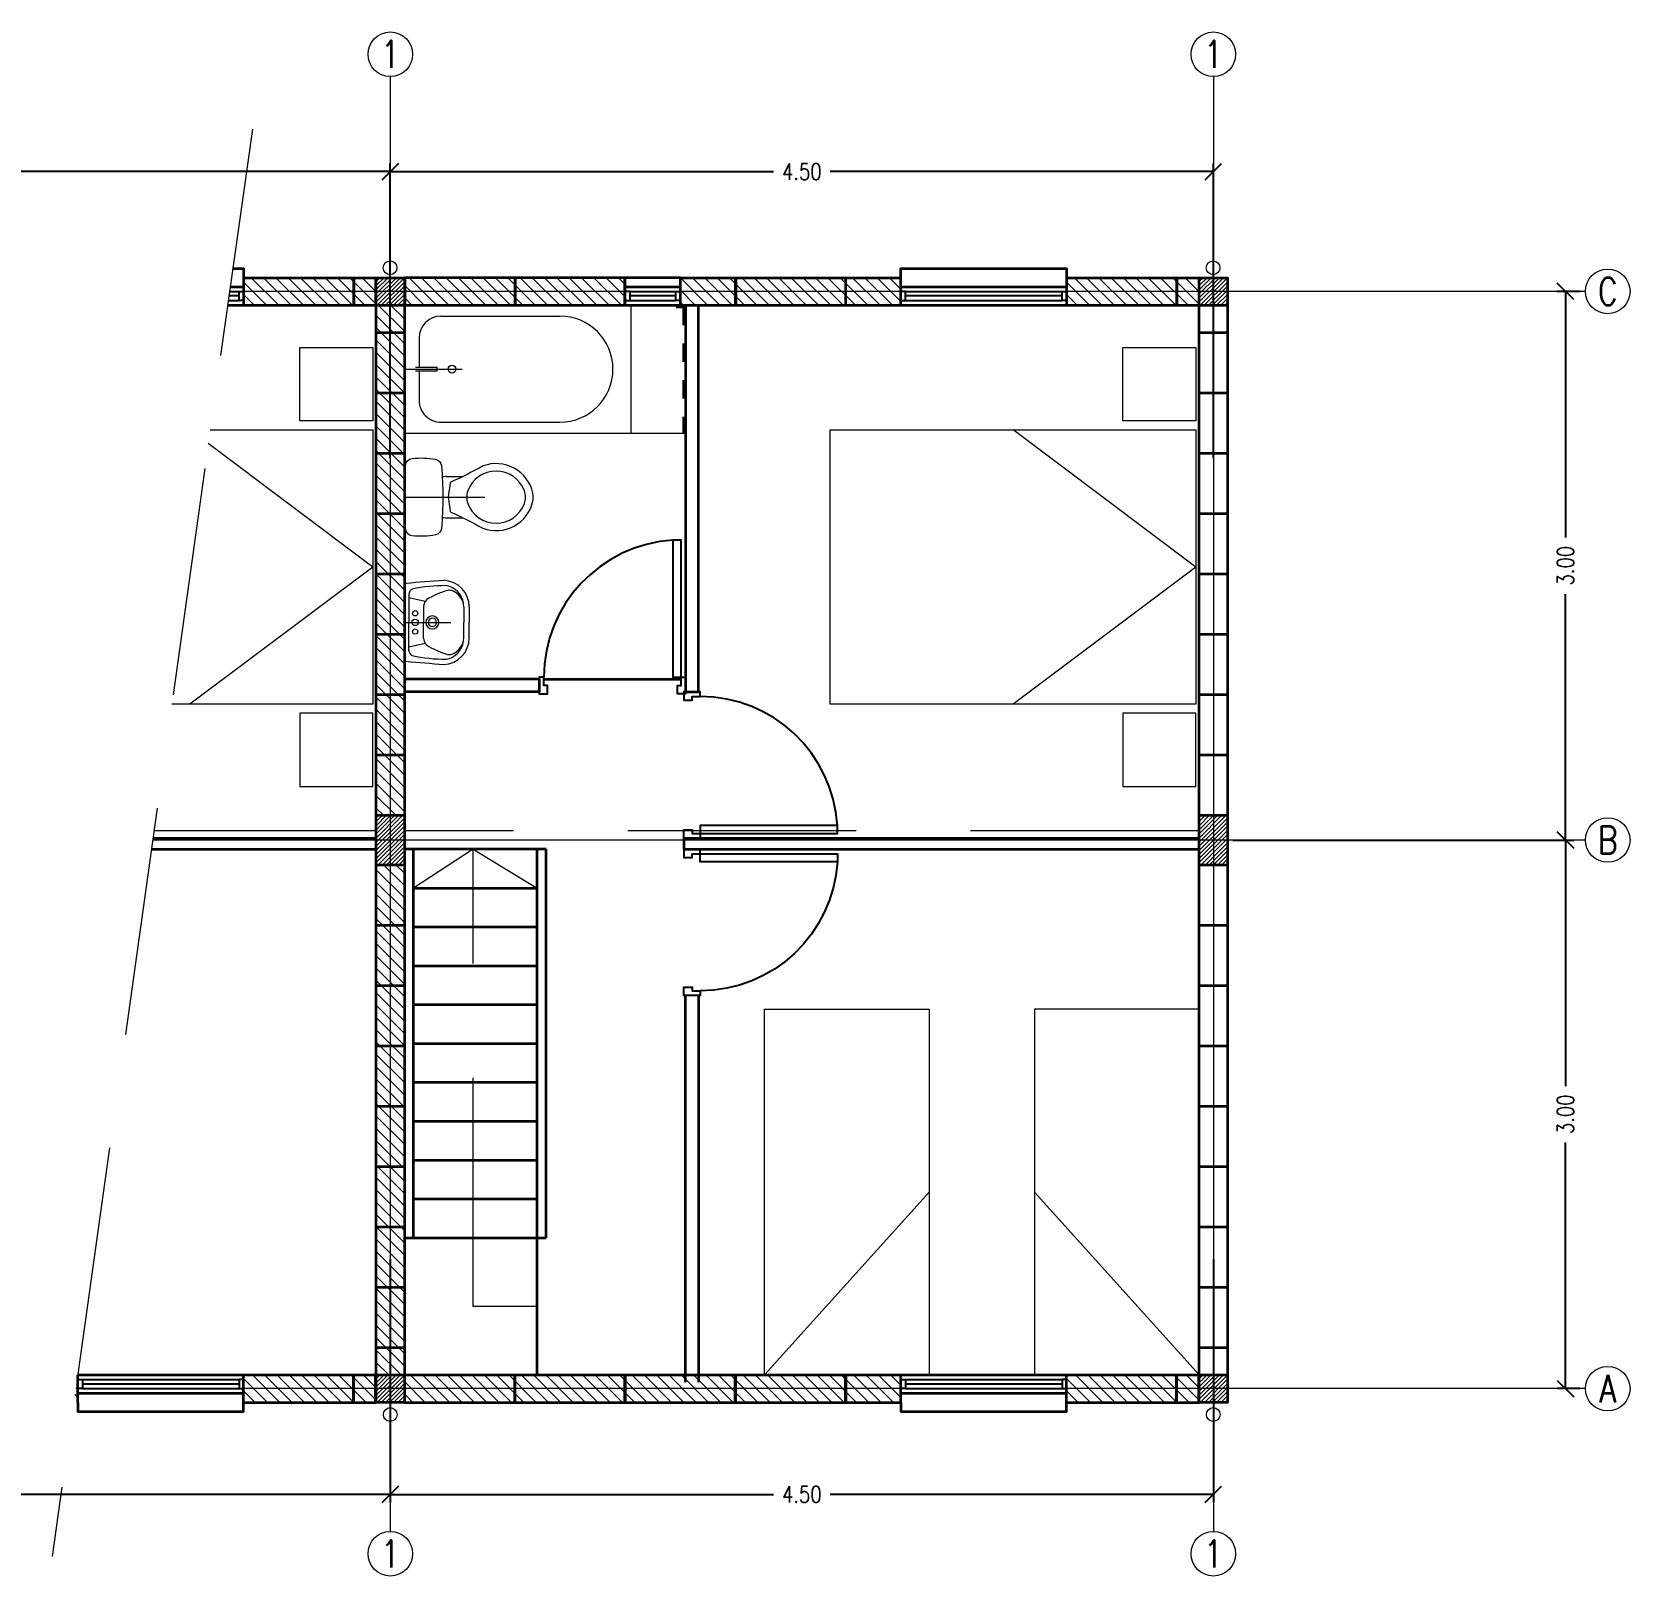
# Model space of a CAD drawing. Header units: metres. Extents: x 45 to 666, y -23 to 325.
# Drawn here: x 283.24 to 291.98, y 112.78 to 121.22 of the extents above; entities that cross this region are included whole.
import ezdxf

# ---------------------------------------------------------------- set-up
doc = ezdxf.new("R2010")
doc.units = ezdxf.units.M
doc.header["$LTSCALE"] = 5
doc.header["$MEASUREMENT"] = 0
doc.linetypes.add('HIDDEN', pattern=[0.375, 0.25, -0.125])
doc.layers.get('0').update_dxf_attribs({"color": 30})
doc.layers.get('DEFPOINTS').update_dxf_attribs({"color": 210})
for name, color, linetype, lineweight in [('A-ANNO-DIMS', 3, 'Continuous', 18), ('A-ANNO-SYMB', 3, 'Continuous', 18), ('A-ANNO-TEXT', 3, 'Continuous', 18), ('A-DOOR-FULL', 4, 'Continuous', 25), ('A-ELEV-PATT', 8, 'Continuous', 18), ('A-FLOR-LEVL', 7, 'Continuous', 35), ('A-FLOR-OVHD', 3, 'HIDDEN', 18), ('A-FURN', 8, 'Continuous', 18), ('A-GLAZ-FULL', 4, 'Continuous', 25), ('A-WALL-FULL', 7, 'Continuous', 35), ('A-WALL-FULL-EXTR', 7, 'Continuous', 35), ('A-WALL-PATT', 8, 'Continuous', 18)]:
    doc.layers.add(name, color=color, linetype=linetype, lineweight=lineweight)
doc.styles.add('E-ROMANS', font='romans.shx', dxfattribs={"width": 0.8})
doc.dimstyles.new('E-0050_TICK_18', dxfattribs={"dimscale": 0.001, "dimtxt": 90, "dimasz": 90, "dimexe": 45, "dimexo": 30, "dimgap": 45, "dimtad": 0, "dimzin": 0, "dimdsep": 46, "dimtxsty": 'E-ROMANS', "dimblk": 'OBLIQUE', "dimcen": 45, "dimclrd": 256, "dimclre": 256, "dimclrt": 256, "dimadec": 0, "dimazin": 0, "dimtfac": 1, "dimtmove": 1, "dimatfit": 3, "dimldrblk": 'OPEN90', "dimfxl": 1, "dimtfill": 1, "dimtolj": 1, "dimtzin": 0, "dimarcsym": 0})
pattern_1 = [(45, (129.736718, 69.627841), (-0.0112253202, 0.0112253202), [])]

# ---------------------------------------------------------------- blocks, each defined once
blk = doc.blocks.new('_Oblique')
at = {"color": 0, "linetype": 'ByBlock', "lineweight": -2}
blk.add_line((-0.5, -0.5), (0.5, 0.5), dxfattribs=at)
blk = doc.blocks.new('*D256')
at = {"layer": 'A-ANNO-DIMS', "lineweight": -2, "transparency": 16777216}
for p, q in [((280.7034, 120.4518), (280.7034, 120.5043)), ((285.2034, 120.4518), (285.2034, 120.5043)), ((280.7034, 120.4593), (282.7987, 120.4593)), ((285.2034, 120.4593), (283.1081, 120.4593))]:
    blk.add_line(p, q, dxfattribs=at)
at = {"layer": 'DEFPOINTS', "color": 0, "transparency": 16777216}
for p in [(280.7034, 120.4218), (285.2034, 120.4593), (285.2034, 120.4218)]:
    blk.add_point(p, dxfattribs=at)
at = {"layer": 'A-ANNO-DIMS', "lineweight": -2, "transparency": 16777216, "xscale": 0.09, "yscale": 0.09, "zscale": 0.09, "rotation": 180}
blk.add_blockref('_Oblique', (280.7034, 120.4593), dxfattribs=at)
at = {"layer": 'A-ANNO-DIMS', "lineweight": -2, "transparency": 16777216, "xscale": 0.09, "yscale": 0.09, "zscale": 0.09}
blk.add_blockref('_Oblique', (285.2034, 120.4593), dxfattribs=at)
at = {"layer": 'A-ANNO-DIMS', "transparency": 16777216, "insert": (282.9534, 120.4593), "char_height": 0.09, "attachment_point": 5, "style": 'E-ROMANS', "bg_fill": 3, "box_fill_scale": 1.25, "bg_fill_color": 256, "bg_fill_true_color": 13158600, "bg_fill_transparency": 0}
blk.add_mtext('\\A1;4.50', dxfattribs=at)
blk = doc.blocks.new('_Open90')
at = {"color": 0, "linetype": 'ByBlock', "lineweight": -2}
for p, q in [((0, 0), (-1, 0)), ((-0.5, 0.5), (0, 0)), ((0, 0), (-0.5, -0.5))]:
    blk.add_line(p, q, dxfattribs=at)
blk = doc.blocks.new('*D257')
at = {"layer": 'A-ANNO-DIMS', "lineweight": -2, "transparency": 16777216}
for p, q in [((280.7034, 114.5125), (280.7034, 113.181)), ((285.2034, 114.5125), (285.2034, 113.181)), ((280.7034, 113.226), (282.7987, 113.226)), ((285.2034, 113.226), (283.1081, 113.226))]:
    blk.add_line(p, q, dxfattribs=at)
at = {"layer": 'DEFPOINTS', "color": 0, "transparency": 16777216}
for p in [(280.7034, 114.5425), (285.2034, 114.5425), (285.2034, 113.226)]:
    blk.add_point(p, dxfattribs=at)
at = {"layer": 'A-ANNO-DIMS', "lineweight": -2, "transparency": 16777216, "xscale": 0.09, "yscale": 0.09, "zscale": 0.09, "rotation": 180}
blk.add_blockref('_Oblique', (280.7034, 113.226), dxfattribs=at)
at = {"layer": 'A-ANNO-DIMS', "lineweight": -2, "transparency": 16777216, "xscale": 0.09, "yscale": 0.09, "zscale": 0.09}
blk.add_blockref('_Oblique', (285.2034, 113.226), dxfattribs=at)
at = {"layer": 'A-ANNO-DIMS', "transparency": 16777216, "insert": (282.9534, 113.226), "char_height": 0.09, "attachment_point": 5, "style": 'E-ROMANS', "bg_fill": 3, "box_fill_scale": 1.25, "bg_fill_color": 256, "bg_fill_true_color": 13158600, "bg_fill_transparency": 0}
blk.add_mtext('\\A1;4.50', dxfattribs=at)
blk = doc.blocks.new('*D258')
at = {"layer": 'A-ANNO-DIMS', "lineweight": -2, "transparency": 16777216}
for p, q in [((285.2034, 118.8926), (285.2034, 120.5043)), ((289.7034, 118.8926), (289.7034, 120.5043)), ((285.2034, 120.4593), (287.2987, 120.4593)), ((289.7034, 120.4593), (287.6081, 120.4593))]:
    blk.add_line(p, q, dxfattribs=at)
at = {"layer": 'DEFPOINTS', "color": 0, "transparency": 16777216}
for p in [(289.7034, 120.4593), (285.2034, 118.8626), (289.7034, 118.8626)]:
    blk.add_point(p, dxfattribs=at)
at = {"layer": 'A-ANNO-DIMS', "lineweight": -2, "transparency": 16777216, "xscale": 0.09, "yscale": 0.09, "zscale": 0.09, "rotation": 180}
blk.add_blockref('_Oblique', (285.2034, 120.4593), dxfattribs=at)
at = {"layer": 'A-ANNO-DIMS', "lineweight": -2, "transparency": 16777216, "xscale": 0.09, "yscale": 0.09, "zscale": 0.09}
blk.add_blockref('_Oblique', (289.7034, 120.4593), dxfattribs=at)
at = {"layer": 'A-ANNO-DIMS', "transparency": 16777216, "insert": (287.4534, 120.4593), "char_height": 0.09, "attachment_point": 5, "style": 'E-ROMANS', "bg_fill": 3, "box_fill_scale": 1.25, "bg_fill_color": 256, "bg_fill_true_color": 13158600, "bg_fill_transparency": 0}
blk.add_mtext('\\A1;4.50', dxfattribs=at)
blk = doc.blocks.new('*D259')
at = {"layer": 'A-ANNO-DIMS', "lineweight": -2, "transparency": 16777216}
for p, q in [((285.2034, 114.5125), (285.2034, 113.181)), ((289.7034, 114.5125), (289.7034, 113.181)), ((285.2034, 113.226), (287.2987, 113.226)), ((289.7034, 113.226), (287.6081, 113.226))]:
    blk.add_line(p, q, dxfattribs=at)
at = {"layer": 'DEFPOINTS', "color": 0, "transparency": 16777216}
for p in [(285.2034, 114.5425), (289.7034, 114.5425), (289.7034, 113.226)]:
    blk.add_point(p, dxfattribs=at)
at = {"layer": 'A-ANNO-DIMS', "lineweight": -2, "transparency": 16777216, "xscale": 0.09, "yscale": 0.09, "zscale": 0.09, "rotation": 180}
blk.add_blockref('_Oblique', (285.2034, 113.226), dxfattribs=at)
at = {"layer": 'A-ANNO-DIMS', "lineweight": -2, "transparency": 16777216, "xscale": 0.09, "yscale": 0.09, "zscale": 0.09}
blk.add_blockref('_Oblique', (289.7034, 113.226), dxfattribs=at)
at = {"layer": 'A-ANNO-DIMS', "transparency": 16777216, "insert": (287.4534, 113.226), "char_height": 0.09, "attachment_point": 5, "style": 'E-ROMANS', "bg_fill": 3, "box_fill_scale": 1.25, "bg_fill_color": 256, "bg_fill_true_color": 13158600, "bg_fill_transparency": 0}
blk.add_mtext('\\A1;4.50', dxfattribs=at)
blk = doc.blocks.new('*D260')
at = {"layer": 'A-ANNO-DIMS', "lineweight": -2, "transparency": 16777216}
for p, q in [((291.6209, 116.8042), (291.6734, 116.8042)), ((291.6284, 116.8042), (291.6284, 115.4589)), ((291.6284, 113.8042), (291.6284, 115.1495)), ((291.7076, 113.8042), (291.5834, 113.8042))]:
    blk.add_line(p, q, dxfattribs=at)
at = {"layer": 'DEFPOINTS', "color": 0, "transparency": 16777216}
for p in [(291.5909, 116.8042), (291.6284, 116.8042), (291.7376, 113.8042)]:
    blk.add_point(p, dxfattribs=at)
at = {"layer": 'A-ANNO-DIMS', "lineweight": -2, "transparency": 16777216, "xscale": 0.09, "yscale": 0.09, "zscale": 0.09}
for p, rotation in [((291.6284, 116.8042), 90), ((291.6284, 113.8042), 270)]:
    blk.add_blockref('_Oblique', p, dxfattribs=dict(at, rotation=rotation))
at = {"layer": 'A-ANNO-DIMS', "transparency": 16777216, "insert": (291.6284, 115.3042), "char_height": 0.09, "attachment_point": 5, "rotation": 90, "style": 'E-ROMANS', "bg_fill": 3, "box_fill_scale": 1.25, "bg_fill_color": 256, "bg_fill_true_color": 13158600, "bg_fill_transparency": 0}
blk.add_mtext('\\A1;3.00', dxfattribs=at)
blk = doc.blocks.new('*D261')
at = {"layer": 'A-ANNO-DIMS', "lineweight": -2, "transparency": 16777216}
for p, q in [((291.7076, 119.8042), (291.5834, 119.8042)), ((291.6284, 119.8042), (291.6284, 118.4589)), ((291.6284, 116.8042), (291.6284, 118.1495)), ((289.8104, 116.8042), (291.6734, 116.8042))]:
    blk.add_line(p, q, dxfattribs=at)
at = {"layer": 'DEFPOINTS', "color": 0, "transparency": 16777216}
for p in [(291.6284, 119.8042), (291.7376, 119.8042), (289.7804, 116.8042)]:
    blk.add_point(p, dxfattribs=at)
at = {"layer": 'A-ANNO-DIMS', "lineweight": -2, "transparency": 16777216, "xscale": 0.09, "yscale": 0.09, "zscale": 0.09}
for p, rotation in [((291.6284, 119.8042), 90), ((291.6284, 116.8042), 270)]:
    blk.add_blockref('_Oblique', p, dxfattribs=dict(at, rotation=rotation))
at = {"layer": 'A-ANNO-DIMS', "transparency": 16777216, "insert": (291.6284, 118.3042), "char_height": 0.09, "attachment_point": 5, "rotation": 90, "style": 'E-ROMANS', "bg_fill": 3, "box_fill_scale": 1.25, "bg_fill_color": 256, "bg_fill_true_color": 13158600, "bg_fill_transparency": 0}
blk.add_mtext('\\A1;3.00', dxfattribs=at)
blk = doc.blocks.new('CAMA150X200')
for p, q in [((-1.2, 0), (-0.8, 0)), ((-1.2, -0.4), (-1.2, 0)), ((-0.8, 0), (-0.8, -0.4)), ((-0.75, -2), (-0.75, 0)), ((-0.75, 0), (0.75, 0)), ((0, 0), (-0.75, -1)), ((0, 0), (0.75, -1)), ((0.75, 0), (0.75, -2)), ((0.8, 0), (0.8, -0.4)), ((1.2, 0), (0.8, 0)), ((1.2, -0.4), (1.2, 0)), ((-0.8, -0.4), (-1.2, -0.4)), ((0.8, -0.4), (1.2, -0.4)), ((0.75, -2), (-0.75, -2))]:
    blk.add_line(p, q)
blk = doc.blocks.new('LO-CHEL-MU-PL')
for p, q in [((0, -0.2029), (0, 0.2029)), ((0.025, 0.1555), (0.025, 0)), ((0.1139, 0.115), (0.025, 0.135)), ((0.105, 0.0887), (0.105, 0)), ((0.025, -0.1555), (0.025, 0)), ((0.105, -0.0887), (0.105, 0)), ((0.325, 0.0845), (0.325, 0)), ((0.325, -0.0845), (0.325, 0)), ((0.355, 0.0845), (0.355, 0)), ((0.355, -0.0845), (0.355, 0)), ((0.1139, -0.115), (0.025, -0.135))]:
    blk.add_line(p, q)
at = {"linetype": 'HIDDEN'}
blk.add_line((0, 0), (0.2542, 0), dxfattribs=at)
for centre, radius in [((0.059, 0), 0.0175), ((0.059, 0.05), 0.0145), ((0.059, -0.05), 0.0145)]:
    blk.add_circle(centre, radius)
for centre, radius, start, end in [((-0.07, 0.2029), 0.07, 0, 0), ((0.01, 0.2029), 0.01, 95.10006, 180), ((1.5478, -17.0277), 17.309, 94.41415, 95.10006), ((0.0546, 0.1545), 0.0297, 113.10009, 181.93605), ((0.2252, -0.6701), 0.8711, 89.79248, 102.07088), ((0.3855, -0.3238), 0.5208, 106.78779, 118.85869), ((0.2093, 0.0845), 0.1457, 0, 87.53099), ((0.2116, 0.0909), 0.1114, 6.28218, 81.35271), ((0.2452, 0.129), 0.0469, 72.32908, 102.55718), ((0.1561, 0.0861), 0.0512, 115.48878, 177.04931), ((0.225, 0.0797), 0.1002, 2.74844, 69.83183), ((0.153, 0), 0.0358, 0, 180), ((0.153, 0), 0.0358, 180, 0), ((0.153, 0), 0.023, 0, 180), ((0.153, 0), 0.023, 180, 0), ((0.2093, -0.0845), 0.1457, 272.46901, 0), ((0.225, -0.0797), 0.1002, 290.16817, 357.25156), ((0.0546, -0.1545), 0.0297, 178.06395, 246.89991), ((0.1561, -0.0861), 0.0512, 182.95069, 244.51122), ((0.3855, 0.3238), 0.5208, 241.14131, 253.21221), ((0.2116, -0.0909), 0.1114, 278.64729, 353.71782), ((0.2452, -0.129), 0.0469, 257.44282, 287.67092), ((0.01, -0.2029), 0.01, 180, 264.89994), ((1.5478, 17.0277), 17.309, 264.89994, 265.58585), ((0.2252, 0.6701), 0.8711, 257.92912, 270.20752)]:
    blk.add_arc(centre, radius, start, end)
blk = doc.blocks.new('DOOR-75')
for points in [[(-0.07, 0.84), (-0.07, 0.09), (-0.025, 0.09), (-0.025, 0.84), (-0.07, 0.84)], [(-0.775, 0.09), (-0.8, 0.09), (-0.8, 0), (-0.755, 0), (-0.755, 0.045), (-0.775, 0.045), (-0.775, 0.09)], [(-0.025, 0.09), (0, 0.09), (0, 0), (-0.045, 0), (-0.045, 0.045), (-0.025, 0.045), (-0.025, 0.09)]]:
    blk.add_lwpolyline(points)
at = {"linetype": 'HIDDEN'}
blk.add_arc((-0.0225, 0.089), 0.7525, 93.61808, 179.92486, dxfattribs=at)
blk = doc.blocks.new('WC-PL')
for p, q in [((0.23, 0.1125), (0.3191, 0.1125)), ((0, 0), (0.4404, 0)), ((0.23, -0.1125), (0.3191, -0.1125))]:
    blk.add_line(p, q)
for points in [[(0.2026, -0.1709, -0.336122), (0.1702, -0.2067, -0.074668), (0.0429, -0.2116, -0.363573), (0.0056, -0.1726, -0.032689), (0.0056, 0.1726, -0.363573), (0.0429, 0.2116, -0.074668), (0.1702, 0.2067, -0.336122), (0.2026, 0.1709, -0.043139)], [(0.2401, 0.0009, 0.062258), (0.2401, -0.0009), (0.2495, -0.0758, 0.261043), (0.2538, -0.0817, -0.021037), (0.4292, -0.1702, 0.457946), (0.7027, -0.0213, 0.107537), (0.7027, 0.0213, 0.454748), (0.4306, 0.171, -0.021211), (0.2538, 0.0817, 0.261043), (0.2495, 0.0758)]]:
    blk.add_lwpolyline(points, format="xyb", close=True)
for centre, radius, start, end in [((0.23, 0.0075), 0.105, 90, 102.67994), ((0.5014, -0.0225), 0.165, 20.28133, 159.71867), ((0.4404, 0), 0.1, 159.71867, 200.28133), ((0.5624, 0), 0.1, 339.71867, 20.28133), ((0.5014, 0.0225), 0.165, 200.28133, 339.71867), ((0.23, -0.0075), 0.105, 257.32006, 270)]:
    blk.add_arc(centre, radius, start, end)
blk = doc.blocks.new('CAMA 90X200')
for p, q in [((0, 0), (-0.9, -1)), ((-0.9, 0), (0, 0)), ((-0.9, -2), (-0.9, 0)), ((0, 0), (0, 0)), ((0, 0), (0, -2)), ((0, -2), (-0.9, -2))]:
    blk.add_line(p, q)

msp = doc.modelspace()

# ---------------------------------------------------------------- hatches: boundary and pattern name
at = {"layer": 'A-WALL-PATT'}
h = msp.add_hatch(dxfattribs=at)
h.set_pattern_fill('LINE', color=256, scale=0.015, angle=135, style=0)
h.set_pattern_definition([(135, (101.72433, 69.62784), (-0.03367596, -0.03367596), [])])
h.paths.add_polyline_path([(281.9863, 119.8792), (280.7803, 119.8792), (280.7803, 119.7292), (281.9863, 119.7292)])
h.paths.add_polyline_path([(285.1263, 119.8792), (284.4013, 119.8792), (284.4013, 119.7292), (285.1263, 119.7292)])
h.paths.add_polyline_path([(285.1263, 113.8792), (284.4013, 113.8792), (284.4013, 113.7292), (285.1263, 113.7292)])
h.paths.add_polyline_path([(282.1573, 113.7292), (282.1783, 113.8792), (280.7803, 113.8792), (280.7803, 113.7292)])
h.paths.add_polyline_path([(283.4943, 113.8792), (283.4733, 113.7292), (283.4953, 113.7292), (283.4953, 113.8792)])
h.paths.add_polyline_path([(282.9982, 119.7292), (283.0193, 119.8792), (282.2893, 119.8792), (282.2893, 119.7292)])
h = msp.add_hatch(dxfattribs=at)
h.set_pattern_fill('LINE', color=256, scale=0.005, angle=45, style=0)
h.set_pattern_definition(pattern_1)
h.paths.add_polyline_path([(285.2033, 119.8042), (285.1263, 119.8042), (285.1263, 119.7292), (285.2033, 119.7292)])
h.paths.add_polyline_path([(285.2033, 119.8792), (285.1263, 119.8792), (285.1263, 119.8042), (285.2033, 119.8042)])
h.paths.add_polyline_path([(285.2803, 119.8792), (285.2033, 119.8792), (285.2033, 119.8042), (285.2802, 119.8042)])
h.paths.add_polyline_path([(285.2802, 119.8042), (285.2033, 119.8042), (285.2033, 119.7292), (285.2802, 119.7292)])
h = msp.add_hatch(dxfattribs=at)
h.set_pattern_fill('LINE', color=256, scale=0.005, angle=45, style=0)
h.set_pattern_definition(pattern_1)
h.paths.add_polyline_path([(285.2033, 119.8042), (285.1263, 119.8042), (285.1263, 119.7292), (285.2033, 119.7292)])
h.paths.add_polyline_path([(285.2033, 119.8792), (285.1263, 119.8792), (285.1263, 119.8042), (285.2033, 119.8042)])
h.paths.add_polyline_path([(285.2803, 119.8792), (285.2033, 119.8792), (285.2033, 119.8042), (285.2802, 119.8042)])
h.paths.add_polyline_path([(285.2802, 119.8042), (285.2033, 119.8042), (285.2033, 119.7292), (285.2802, 119.7292)])
h = msp.add_hatch(dxfattribs=at)
h.set_pattern_fill('LINE', color=256, scale=0.015, angle=135, style=0)
h.set_pattern_definition([(135, (106.22429, 69.62784), (-0.03367596, -0.03367596), [])])
h.paths.add_polyline_path([(286.4863, 119.8792), (285.2803, 119.8792), (285.2803, 119.7292), (286.4863, 119.7292)])
h.paths.add_polyline_path([(287.9953, 119.8792), (286.7893, 119.8792), (286.7893, 119.7292), (286.8383, 119.7292), (287.9953, 119.7292)])
h.paths.add_polyline_path([(289.6262, 119.8792), (288.9013, 119.8792), (288.9013, 119.7292), (289.6262, 119.7292)])
h.paths.add_polyline_path([(289.6262, 113.8792), (288.9013, 113.8792), (288.9013, 113.7292), (289.6262, 113.7292)])
h.paths.add_polyline_path([(287.9953, 113.8792), (285.2803, 113.8792), (285.2803, 113.7292), (287.9953, 113.7292)])
h = msp.add_hatch(dxfattribs=at)
h.set_pattern_fill('LINE', color=256, scale=0.005, angle=45, style=0)
h.set_pattern_definition([(45, (134.236676, 69.627841), (-0.0112253202, 0.0112253202), [])])
h.paths.add_polyline_path([(289.7032, 119.8042), (289.6262, 119.8042), (289.6262, 119.7292), (289.7032, 119.7292)])
h.paths.add_polyline_path([(289.7032, 119.8792), (289.6262, 119.8792), (289.6262, 119.8042), (289.7032, 119.8042)])
h.paths.add_polyline_path([(289.7802, 119.8792), (289.7032, 119.8792), (289.7032, 119.8042), (289.7802, 119.8042)])
h.paths.add_polyline_path([(289.7802, 119.8042), (289.7032, 119.8042), (289.7032, 119.7292), (289.7801, 119.7292)])
h = msp.add_hatch(dxfattribs=at)
h.set_pattern_fill('LINE', color=256, scale=0.015, angle=135, style=0)
h.set_pattern_definition([(135, (129.736718, 49.433353), (-0.03367596, -0.03367596), [])])
h.paths.add_polyline_path([(285.2803, 119.7292), (285.1263, 119.7292), (285.1263, 119.5792), (285.2803, 119.5792)])
h.paths.add_polyline_path([(285.2803, 119.5792), (285.1263, 119.5792), (285.1263, 119.2492), (285.2803, 119.2492)])
h.paths.add_polyline_path([(285.2803, 119.2492), (285.1263, 119.2492), (285.1263, 118.9192), (285.2803, 118.9192)])
h.paths.add_polyline_path([(285.2803, 118.9192), (285.1263, 118.9192), (285.1263, 118.5892), (285.2803, 118.5892)])
h.paths.add_polyline_path([(285.2803, 118.5892), (285.1263, 118.5892), (285.1263, 118.2592), (285.2803, 118.2592)])
h.paths.add_polyline_path([(285.2803, 118.2592), (285.1263, 118.2592), (285.1263, 117.9292), (285.2803, 117.9292)])
h.paths.add_polyline_path([(285.2803, 117.9292), (285.1263, 117.9292), (285.1263, 117.5992), (285.2803, 117.5992)])
h.paths.add_polyline_path([(285.2803, 117.5992), (285.1263, 117.5992), (285.1263, 117.2692), (285.2803, 117.2692)])
h.paths.add_polyline_path([(285.2803, 117.2692), (285.1263, 117.2692), (285.1263, 116.9392), (285.2803, 116.9392)])
h.paths.add_polyline_path([(285.2803, 116.6692), (285.1263, 116.6692), (285.1263, 116.3392), (285.2803, 116.3392)])
h.paths.add_polyline_path([(285.2803, 116.3392), (285.1263, 116.3392), (285.1263, 116.0092), (285.2803, 116.0092)])
h.paths.add_polyline_path([(285.2803, 116.0092), (285.1263, 116.0092), (285.1263, 115.6792), (285.2803, 115.6792)])
h.paths.add_polyline_path([(285.2803, 115.6792), (285.1263, 115.6792), (285.1263, 115.3492), (285.2803, 115.3492)])
h.paths.add_polyline_path([(285.2803, 115.3492), (285.1263, 115.3492), (285.1263, 115.0192), (285.2803, 115.0192)])
h.paths.add_polyline_path([(285.2803, 115.0192), (285.1263, 115.0192), (285.1263, 114.6892), (285.2803, 114.6892)])
h.paths.add_polyline_path([(285.2803, 114.6892), (285.1263, 114.6892), (285.1263, 114.3592), (285.2803, 114.3592)])
h.paths.add_polyline_path([(285.2803, 114.3592), (285.1263, 114.3592), (285.1263, 114.0292), (285.2803, 114.0292)])
h.paths.add_polyline_path([(285.2803, 114.0292), (285.1263, 114.0292), (285.1263, 113.8792), (285.2803, 113.8792)])
h = msp.add_hatch(dxfattribs=at)
h.set_pattern_fill('LINE', color=256, scale=0.005, angle=45, style=0)
h.set_pattern_definition([(45, (125.236718, 69.627841), (-0.0112253202, 0.0112253202), [])])
h.paths.add_polyline_path([(285.2803, 116.9392), (285.1263, 116.9392), (285.1263, 116.6692), (285.2803, 116.6692)])
h = msp.add_hatch(dxfattribs=at)
h.set_pattern_fill('LINE', color=256, scale=0.005, angle=45, style=0)
h.set_pattern_definition([(45, (125.236685, 69.627841), (-0.0112253202, 0.0112253202), [])])
h.paths.add_polyline_path([(285.2802, 116.9392), (285.1263, 116.9392), (285.1263, 116.6692), (285.2802, 116.6692)])
h = msp.add_hatch(dxfattribs=at)
h.set_pattern_fill('LINE', color=256, scale=0.005, angle=45, style=0)
h.set_pattern_definition([(45, (129.736676, 69.627841), (-0.0112253202, 0.0112253202), [])])
h.paths.add_polyline_path([(289.7802, 116.9392), (289.6262, 116.9392), (289.6262, 116.6692), (289.7802, 116.6692)])
h = msp.add_hatch(dxfattribs=at)
h.set_pattern_fill('LINE', color=256, scale=0.005, angle=45, style=0)
h.set_pattern_definition([(45, (129.736685, 63.627841), (-0.0112253202, 0.0112253202), [])])
h.paths.add_polyline_path([(285.2032, 113.8042), (285.1262, 113.8042), (285.1262, 113.7292), (285.2032, 113.7292)])
h.paths.add_polyline_path([(285.2032, 113.8792), (285.1262, 113.8792), (285.1262, 113.8042), (285.2032, 113.8042)])
h.paths.add_polyline_path([(285.2802, 113.8792), (285.2032, 113.8792), (285.2032, 113.8042), (285.2802, 113.8042)])
h.paths.add_polyline_path([(285.2802, 113.8042), (285.2032, 113.8042), (285.2032, 113.7292), (285.2801, 113.7292)])
h = msp.add_hatch(dxfattribs=at)
h.set_pattern_fill('LINE', color=256, scale=0.005, angle=45, style=0)
h.set_pattern_definition([(45, (129.736791, 63.627841), (-0.0112253202, 0.0112253202), [])])
h.paths.add_polyline_path([(285.2033, 113.8042), (285.1263, 113.8042), (285.1263, 113.7292), (285.2033, 113.7292)])
h.paths.add_polyline_path([(285.2033, 113.8792), (285.1263, 113.8792), (285.1263, 113.8042), (285.2033, 113.8042)])
h.paths.add_polyline_path([(285.2803, 113.8792), (285.2033, 113.8792), (285.2033, 113.8042), (285.2803, 113.8042)])
h.paths.add_polyline_path([(285.2803, 113.8042), (285.2033, 113.8042), (285.2033, 113.7292), (285.2802, 113.7292)])
h = msp.add_hatch(dxfattribs=at)
h.set_pattern_fill('LINE', color=256, scale=0.005, angle=45, style=0)
h.set_pattern_definition([(45, (134.23675, 63.627841), (-0.0112253202, 0.0112253202), [])])
h.paths.add_polyline_path([(289.7033, 113.8042), (289.6263, 113.8042), (289.6263, 113.7292), (289.7033, 113.7292)])
h.paths.add_polyline_path([(289.7033, 113.8792), (289.6263, 113.8792), (289.6263, 113.8042), (289.7033, 113.8042)])
h.paths.add_polyline_path([(289.7803, 113.8792), (289.7033, 113.8792), (289.7033, 113.8042), (289.7802, 113.8042)])
h.paths.add_polyline_path([(289.7802, 113.8042), (289.7033, 113.8042), (289.7033, 113.7292), (289.7802, 113.7292)])

# ---------------------------------------------------------------- linework, layer by layer
at = {"layer": 'A-ANNO-SYMB', "ltscale": 2}
msp.add_lwpolyline([(289.7034, 120.979), (289.7034, 113.0233)], dxfattribs=at)
at = {"layer": 'A-ANNO-SYMB', "linetype": 'Continuous', "ltscale": 5}
for centre in [(285.2034, 121.101), (289.7034, 121.101), (291.8596, 119.8042), (291.8596, 116.8042), (291.8596, 113.8042), (285.2034, 112.9014), (289.7034, 112.9014)]:
    msp.add_circle(centre, 0.1219, dxfattribs=at)
at = {"layer": 'A-ELEV-PATT'}
msp.add_line((287.6953, 119.8792), (287.6953, 119.7292), dxfattribs=at)
at = {"layer": 'A-FLOR-LEVL'}
for p, q in [((285.0013, 119.8792), (285.0013, 119.7292)), ((285.0043, 119.8792), (285.0043, 119.7292)), ((285.1233, 119.8792), (285.1233, 119.7292)), ((285.1233, 119.8792), (285.1233, 119.7292)), ((285.2833, 119.8792), (285.2833, 119.7292)), ((285.8833, 119.8792), (285.8833, 119.7292)), ((285.8863, 119.8792), (285.8863, 119.7292)), ((286.7893, 119.8792), (286.4863, 119.8792)), ((286.4863, 119.8792), (286.4863, 119.7292)), ((287.0893, 119.8792), (287.0893, 119.7292)), ((287.0923, 119.8792), (287.0923, 119.7292)), ((287.6923, 119.8792), (287.6923, 119.7292)), ((289.5013, 119.8792), (289.5013, 119.7292)), ((289.5043, 119.8792), (289.5043, 119.7292)), ((289.6233, 119.8792), (289.6233, 119.7292)), ((286.0431, 117.6842), (286.7931, 117.6842)), ((286.0556, 116.7542), (285.2803, 116.7542)), ((285.3303, 114.6292), (285.3303, 116.7542)), ((286.0056, 114.6292), (286.0056, 116.7542)), ((286.0556, 114.6292), (286.0556, 116.7542)), ((285.3303, 116.5417), (286.0056, 116.5417)), ((285.3303, 116.3292), (286.0056, 116.3292)), ((285.3303, 116.1167), (286.0056, 116.1167)), ((285.3303, 115.9042), (286.0056, 115.9042)), ((285.3303, 115.6917), (286.0056, 115.6917)), ((285.3303, 115.4792), (286.0056, 115.4792)), ((285.3303, 115.2667), (286.0056, 115.2667)), ((285.3303, 115.0542), (286.0056, 115.0542)), ((285.3303, 114.8417), (286.0056, 114.8417)), ((285.2803, 114.6292), (286.0556, 114.6292)), ((286.0056, 113.8792), (286.0056, 114.6292)), ((285.0013, 113.7292), (285.0013, 113.8792)), ((285.0043, 113.7292), (285.0043, 113.8792)), ((285.1233, 113.7292), (285.1233, 113.8792)), ((285.2833, 113.7292), (285.2833, 113.8792)), ((289.5013, 113.7292), (289.5013, 113.8792)), ((289.5043, 113.7292), (289.5043, 113.8792)), ((289.6233, 113.7292), (289.6233, 113.8792))]:
    msp.add_line(p, q, dxfattribs=at)
for points in [[(284.3423, 119.9292), (284.4013, 119.9292), (284.4013, 119.8792)], [(287.9953, 119.8792), (287.9953, 119.9292), (288.9013, 119.9292), (288.9013, 119.8792)], [(284.3283, 119.8292), (284.4013, 119.8292)], [(286.4859, 119.8292), (286.7893, 119.8292)], [(287.9953, 119.8292), (288.9013, 119.8292)], [(284.3143, 119.7292), (284.4013, 119.7292)], [(286.4859, 119.7292), (286.7893, 119.7292)], [(287.9953, 119.7292), (288.9013, 119.7292)], [(283.4953, 113.8792), (284.4013, 113.8792)], [(285.8833, 113.7292), (285.8833, 113.8792)], [(285.8863, 113.7292), (285.8863, 113.8792)], [(286.4863, 113.7292), (286.4863, 113.8792)], [(286.4893, 113.7292), (286.4893, 113.8792)], [(287.0893, 113.7292), (287.0893, 113.8792)], [(287.0923, 113.7292), (287.0923, 113.8792)], [(287.6923, 113.7292), (287.6923, 113.8792)], [(287.6953, 113.7292), (287.6953, 113.8792)], [(287.9953, 113.8792), (288.9013, 113.8792)], [(283.4953, 113.7792), (284.4013, 113.7792)], [(287.9953, 113.7792), (288.9013, 113.7792)], [(283.4953, 113.7292), (283.4953, 113.6792), (284.4013, 113.6792), (284.4013, 113.7292)], [(287.9953, 113.7292), (287.9953, 113.6792), (288.9013, 113.6792), (288.9013, 113.7292)]]:
    msp.add_lwpolyline(points, dxfattribs=at)
at = {"layer": 'A-FLOR-OVHD'}
for points in [[(284.4492, 120.6921), (283.3551, 112.8859)], [(285.1263, 116.8542), (283.9113, 116.8542)], [(289.6262, 116.8542), (285.2803, 116.8542)], [(285.6556, 116.7542), (285.3303, 116.5417)], [(286.0056, 114.2542), (285.6556, 114.2542), (285.6556, 116.7542)], [(285.6556, 116.7542), (286.0056, 116.5417)]]:
    msp.add_lwpolyline(points, dxfattribs=at)
at = {"layer": 'A-FURN'}
for p, q in [((285.2803, 119.7292), (285.2803, 119.0292)), ((285.2803, 119.7292), (286.8181, 119.7292)), ((286.5181, 119.7292), (286.5181, 119.0292)), ((286.8181, 119.0292), (286.8181, 119.7292)), ((285.4803, 119.6692), (286.1308, 119.6692)), ((285.3603, 119.5492), (285.3603, 119.3892)), ((284.7081, 119.4971), (285.1081, 119.4971)), ((284.7081, 119.0971), (284.7081, 119.4971)), ((285.1081, 119.4971), (285.1081, 119.0971)), ((285.3403, 119.3892), (285.4603, 119.3892)), ((285.3403, 119.3692), (285.4603, 119.3692)), ((285.3603, 119.3692), (285.3603, 119.2092)), ((285.4603, 119.3692), (285.4603, 119.3892)), ((285.1081, 119.0971), (284.7081, 119.0971)), ((284.2186, 119.0471), (285.1081, 119.0471)), ((285.1081, 119.0471), (285.1081, 117.5471)), ((285.2803, 119.0292), (286.8181, 119.0292)), ((285.4802, 119.0892), (286.1306, 119.0892)), ((285.1081, 118.2971), (284.2081, 118.9721)), ((285.1081, 118.2971), (284.1081, 117.5471)), ((285.1081, 117.5471), (284.0084, 117.5471)), ((285.1081, 117.4971), (284.7081, 117.4971)), ((284.7081, 117.4971), (284.7081, 117.0971)), ((285.1081, 117.0971), (285.1081, 117.4971)), ((284.7081, 117.0971), (285.1081, 117.0971))]:
    msp.add_line(p, q, dxfattribs=at)
msp.add_lwpolyline([(285.2803, 119.3792), (285.5965, 119.3792)], dxfattribs=at)
for centre, radius in [((285.2018, 119.9334), 0.0375), ((285.2018, 119.9334), 0.0375), ((289.7018, 119.9334), 0.0375), ((285.5403, 119.3792), 0.0213), ((285.2029, 113.6627), 0.0375), ((285.2029, 113.6627), 0.0375), ((289.7028, 113.6627), 0.0375)]:
    msp.add_circle(centre, radius, dxfattribs=at)
for centre, radius, start, end in [((285.4803, 119.5492), 0.12, 90, 180), ((286.1306, 119.3792), 0.29, 270, 90), ((285.4803, 119.2092), 0.12, 180, 270.00001)]:
    msp.add_arc(centre, radius, start, end, dxfattribs=at)
at = {"layer": 'A-GLAZ-FULL'}
for p, q in [((284.3248, 119.8042), (284.3763, 119.8042)), ((286.5139, 119.8042), (286.7643, 119.8042)), ((288.0203, 119.8042), (288.8763, 119.8042)), ((284.3178, 119.7542), (284.3763, 119.7542)), ((284.3763, 119.7792), (284.3213, 119.7792)), ((286.7643, 119.7792), (286.5139, 119.7792)), ((286.5139, 119.7542), (286.7643, 119.7542)), ((288.8763, 119.7792), (288.0203, 119.7792)), ((288.0203, 119.7542), (288.8763, 119.7542)), ((283.5203, 113.8542), (284.3763, 113.8542)), ((288.0203, 113.8542), (288.8763, 113.8542)), ((284.3763, 113.8292), (283.5203, 113.8292)), ((283.5203, 113.8042), (284.3763, 113.8042)), ((288.8763, 113.8292), (288.0203, 113.8292)), ((288.0203, 113.8042), (288.8763, 113.8042))]:
    msp.add_line(p, q, dxfattribs=at)
for points in [[(284.4013, 119.7542), (284.3763, 119.7542), (284.3763, 119.8042), (284.4013, 119.8042)], [(286.4859, 119.7542), (286.5139, 119.7542), (286.5139, 119.8042), (286.4859, 119.8042)], [(286.7893, 119.7542), (286.7643, 119.7542), (286.7643, 119.8042), (286.7893, 119.8042)], [(287.9953, 119.7542), (288.0203, 119.7542), (288.0203, 119.8042), (287.9953, 119.8042)], [(288.9013, 119.7542), (288.8763, 119.7542), (288.8763, 119.8042), (288.9013, 119.8042)], [(283.4953, 113.8542), (283.5203, 113.8542), (283.5203, 113.8042), (283.4953, 113.8042)], [(284.4013, 113.8542), (284.3763, 113.8542), (284.3763, 113.8042), (284.4013, 113.8042)], [(287.9953, 113.8542), (288.0203, 113.8542), (288.0203, 113.8042), (287.9953, 113.8042)], [(288.9013, 113.8542), (288.8763, 113.8542), (288.8763, 113.8042), (288.9013, 113.8042)]]:
    msp.add_lwpolyline(points, dxfattribs=at)
at = {"layer": 'A-WALL-FULL'}
for points in [[(285.1263, 119.8792), (285.2803, 119.8792), (285.2803, 113.7292), (285.2803, 113.7292), (285.1263, 113.7292)], [(285.1263, 119.8792), (285.2803, 119.8792), (285.2803, 113.7292), (285.2803, 113.7292), (285.1263, 113.7292)], [(289.6262, 119.8792), (289.7802, 119.8792), (289.7802, 113.7292), (289.7802, 113.7292), (289.6262, 113.7292)]]:
    msp.add_lwpolyline(points, close=True, dxfattribs=at)
for points in [[(285.1263, 119.7292), (285.2803, 119.7292)], [(285.1263, 119.7292), (285.2803, 119.7292)], [(289.6262, 119.7292), (289.7802, 119.7292)], [(285.1263, 119.5792), (285.2803, 119.5792)], [(285.1263, 119.5792), (285.2803, 119.5792)], [(289.6262, 119.5792), (289.7802, 119.5792)], [(285.1263, 119.2492), (285.2803, 119.2492)], [(285.1263, 119.2492), (285.2803, 119.2492)], [(289.6262, 119.2492), (289.7802, 119.2492)], [(285.1263, 118.9192), (285.2803, 118.9192)], [(285.1263, 118.9192), (285.2803, 118.9192)], [(289.6262, 118.9192), (289.7802, 118.9192)], [(285.1263, 118.5892), (285.2803, 118.5892)], [(285.1263, 118.5892), (285.2803, 118.5892)], [(289.6262, 118.5892), (289.7802, 118.5892)], [(285.1263, 118.2592), (285.2803, 118.2592)], [(285.1263, 118.2592), (285.2803, 118.2592)], [(289.6262, 118.2592), (289.7802, 118.2592)], [(285.1263, 117.9292), (285.2803, 117.9292)], [(285.1263, 117.9292), (285.2803, 117.9292)], [(289.6262, 117.9292), (289.7802, 117.9292)], [(285.1263, 117.5992), (285.2803, 117.5992)], [(285.1263, 117.5992), (285.2803, 117.5992)], [(289.6262, 117.5992), (289.7802, 117.5992)], [(285.1263, 117.2692), (285.2803, 117.2692)], [(285.1263, 117.2692), (285.2803, 117.2692)], [(289.6262, 117.2692), (289.7802, 117.2692)], [(285.1263, 116.9392), (285.2803, 116.9392)], [(285.1263, 116.9392), (285.2803, 116.9392)], [(289.6262, 116.9392), (289.7802, 116.9392)], [(285.1263, 116.6692), (285.2803, 116.6692)], [(285.1263, 116.6692), (285.2803, 116.6692)], [(289.6262, 116.6692), (289.7802, 116.6692)], [(285.1263, 116.3392), (285.2803, 116.3392)], [(285.1263, 116.3392), (285.2803, 116.3392)], [(289.6262, 116.3392), (289.7802, 116.3392)], [(285.1263, 116.0092), (285.2803, 116.0092)], [(285.1263, 116.0092), (285.2803, 116.0092)], [(289.6262, 116.0092), (289.7802, 116.0092)], [(285.1263, 115.6792), (285.2803, 115.6792)], [(285.1263, 115.6792), (285.2803, 115.6792)], [(289.6262, 115.6792), (289.7802, 115.6792)], [(285.1263, 115.3492), (285.2803, 115.3492)], [(285.1263, 115.3492), (285.2803, 115.3492)], [(289.6262, 115.3492), (289.7802, 115.3492)], [(285.1263, 115.0192), (285.2803, 115.0192)], [(285.1263, 115.0192), (285.2803, 115.0192)], [(289.6262, 115.0192), (289.7802, 115.0192)], [(285.1263, 114.6892), (285.2803, 114.6892)], [(285.1263, 114.6892), (285.2803, 114.6892)], [(289.6262, 114.6892), (289.7802, 114.6892)], [(285.1263, 114.3592), (285.2803, 114.3592)], [(285.1263, 114.3592), (285.2803, 114.3592)], [(289.6262, 114.3592), (289.7802, 114.3592)], [(285.1263, 114.0292), (285.2803, 114.0292)], [(285.1263, 114.0292), (285.2803, 114.0292)], [(289.6262, 114.0292), (289.7802, 114.0292)], [(285.1263, 113.8792), (285.2803, 113.8792)], [(285.1263, 113.8792), (285.2803, 113.8792)], [(289.6262, 113.8792), (289.7802, 113.8792)]]:
    msp.add_lwpolyline(points, dxfattribs=at)
at = {"layer": 'A-WALL-FULL-EXTR'}
for p, q in [((286.4863, 119.8792), (285.2803, 119.8792)), ((286.4863, 119.7292), (286.4863, 119.8792)), ((286.4863, 119.8792), (286.4863, 119.7292)), ((286.7893, 119.7292), (286.7893, 119.8792)), ((287.9953, 119.7292), (287.9953, 119.8792)), ((285.2803, 119.7292), (286.4859, 119.7292)), ((286.8181, 119.7292), (286.8181, 117.6142)), ((286.8881, 117.6142), (286.8881, 119.7292)), ((286.0181, 117.6842), (286.0181, 117.6142)), ((286.8181, 117.6142), (286.8881, 117.6142)), ((286.8081, 116.8142), (286.8081, 116.7542)), ((286.8181, 113.8392), (286.8181, 115.9542)), ((286.8881, 115.9542), (286.8881, 113.8392))]:
    msp.add_line(p, q, dxfattribs=at)
for points in [[(284.4013, 119.8792), (285.1263, 119.8792)], [(284.4013, 119.8792), (284.4013, 119.7292)], [(286.7893, 119.8792), (287.9953, 119.8792)], [(288.9013, 119.8792), (289.6262, 119.8792)], [(288.9013, 119.8792), (288.9013, 119.7292)], [(284.4013, 119.7292), (285.1263, 119.7292)], [(286.7933, 119.7292), (287.9953, 119.7292)], [(288.9013, 119.7292), (289.6262, 119.7292)], [(286.0181, 117.6842), (285.2803, 117.6842)], [(286.0181, 117.6142), (285.2803, 117.6142)], [(283.8973, 116.7542), (285.1263, 116.7542)], [(283.9057, 116.8142), (285.1263, 116.8142)], [(286.8081, 116.8142), (289.6262, 116.8142)], [(286.8081, 116.7542), (289.6262, 116.7542)], [(283.4953, 113.7292), (283.4953, 113.8792)], [(283.4953, 113.7292), (283.4953, 113.8792)], [(284.4013, 113.8792), (285.1263, 113.8792)], [(284.4013, 113.7292), (284.4013, 113.8792)], [(285.2803, 113.8792), (287.9953, 113.8792)], [(287.9953, 113.7292), (287.9953, 113.8792)], [(287.9953, 113.7292), (287.9953, 113.8792)], [(288.9013, 113.8792), (289.6263, 113.8792)], [(288.9013, 113.7292), (288.9013, 113.8792)], [(284.4013, 113.7292), (285.1263, 113.7292)], [(285.2803, 113.7292), (287.9953, 113.7292)], [(288.9013, 113.7292), (289.6262, 113.7292)]]:
    msp.add_lwpolyline(points, dxfattribs=at)
at = {"layer": 'A-WALL-FULL-EXTR', "linetype": 'HIDDEN', "ltscale": 0.05}
msp.add_lwpolyline([(286.7656, 119.7192), (286.8056, 119.7192), (286.8056, 119.0292)], dxfattribs=at)

# ---------------------------------------------------------------- block references
at = {"layer": 'A-DOOR-FULL'}
msp.add_blockref('DOOR-75', (286.8181, 117.6042), dxfattribs=at)
at = {"layer": 'A-DOOR-FULL', "rotation": 270}
msp.add_blockref('DOOR-75', (286.8081, 116.8142), dxfattribs=at)
at = {"layer": 'A-DOOR-FULL', "xscale": -1, "rotation": 270}
msp.add_blockref('DOOR-75', (286.8081, 116.7542), dxfattribs=at)
at = {"layer": 'A-FURN'}
for name, p, rotation in [('CAMA150X200', (289.608, 118.2971), 270), ('CAMA 90X200', (287.2489, 113.8792), 180)]:
    msp.add_blockref(name, p, dxfattribs=dict(at, rotation=rotation))
for name, p in [('WC-PL', (285.2803, 118.6792)), ('LO-CHEL-MU-PL', (285.2803, 117.9942))]:
    msp.add_blockref(name, p, dxfattribs=at)
at = {"layer": 'A-FURN', "xscale": -1, "rotation": 180}
msp.add_blockref('CAMA 90X200', (289.6262, 113.8792), dxfattribs=at)

# ---------------------------------------------------------------- texts
at = {"layer": 'A-ANNO-TEXT', "ltscale": 5, "char_height": 0.15, "attachment_point": 5, "style": 'E-ROMANS'}
for s, insert in [('1', (285.2034, 121.101)), ('1', (289.7034, 121.101)), ('C', (291.8596, 119.8042)), ('B', (291.8596, 116.8042)), ('A', (291.8596, 113.8042)), ('1', (285.2034, 112.9014)), ('1', (289.7034, 112.9014))]:
    msp.add_mtext(s, dxfattribs=dict(at, insert=insert))

# ---------------------------------------------------------------- next in the draw order: dimensions: what is measured, and where the dimension line sits
at = {"layer": 'A-ANNO-DIMS'}
dim = msp.add_aligned_dim(p1=(280.7034, 120.4218), p2=(285.2034, 120.4218), distance=0.0375, dimstyle='E-0050_TICK_18', dxfattribs=at)
dim.commit()
dim.dimension.update_dxf_attribs({"geometry": '*D256', "text_midpoint": (282.9534, 120.4593)})
dim = msp.add_linear_dim(base=(291.6284, 116.8042), p1=(291.7376, 113.8042), p2=(291.5909, 116.8042), angle=90, dimstyle='E-0050_TICK_18', dxfattribs=at)
dim.commit()
dim.dimension.update_dxf_attribs({"geometry": '*D260', "text_midpoint": (291.6284, 115.3042)})
dim = msp.add_linear_dim(base=(285.2034, 113.226), p1=(280.7034, 114.5425), p2=(285.2034, 114.5425), dimstyle='E-0050_TICK_18', dxfattribs=at)
dim.commit()
dim.dimension.update_dxf_attribs({"geometry": '*D257', "text_midpoint": (282.9534, 113.226)})

# ---------------------------------------------------------------- next in the draw order: linework, layer by layer
at = {"layer": 'A-ANNO-SYMB', "ltscale": 2}
msp.add_lwpolyline([(285.2034, 120.979), (285.2034, 113.0233)], dxfattribs=at)

# ---------------------------------------------------------------- next in the draw order: dimensions: what is measured, and where the dimension line sits
at = {"layer": 'A-ANNO-DIMS'}
for base, p1, p2, picture, middle in [((289.7034, 120.4593), (285.2034, 118.8626), (289.7034, 118.8626), '*D258', (287.4534, 120.4593)), ((289.7034, 113.226), (285.2034, 114.5425), (289.7034, 114.5425), '*D259', (287.4534, 113.226))]:
    dim = msp.add_linear_dim(base=base, p1=p1, p2=p2, dimstyle='E-0050_TICK_18', dxfattribs=at)
    dim.commit()
    dim.dimension.update_dxf_attribs({"geometry": picture, "text_midpoint": middle})

# ---------------------------------------------------------------- next in the draw order: linework, layer by layer
at = {"layer": 'A-ANNO-SYMB'}
msp.add_lwpolyline([(291.7376, 113.8042), (283.484, 113.8042)], dxfattribs=at)

# ---------------------------------------------------------------- next in the draw order: dimensions: what is measured, and where the dimension line sits
at = {"layer": 'A-ANNO-DIMS'}
dim = msp.add_linear_dim(base=(291.6284, 119.8042), p1=(289.7804, 116.8042), p2=(291.7376, 119.8042), angle=90, dimstyle='E-0050_TICK_18', dxfattribs=at)
dim.commit()
dim.dimension.update_dxf_attribs({"geometry": '*D261', "text_midpoint": (291.6284, 118.3042)})

# ---------------------------------------------------------------- next in the draw order: linework, layer by layer
at = {"layer": 'A-ANNO-SYMB'}
for points in [[(291.7376, 119.8042), (284.3249, 119.8042)], [(291.7376, 116.8042), (283.9045, 116.8042)]]:
    msp.add_lwpolyline(points, dxfattribs=at)

doc.saveas('drawing.dxf')
